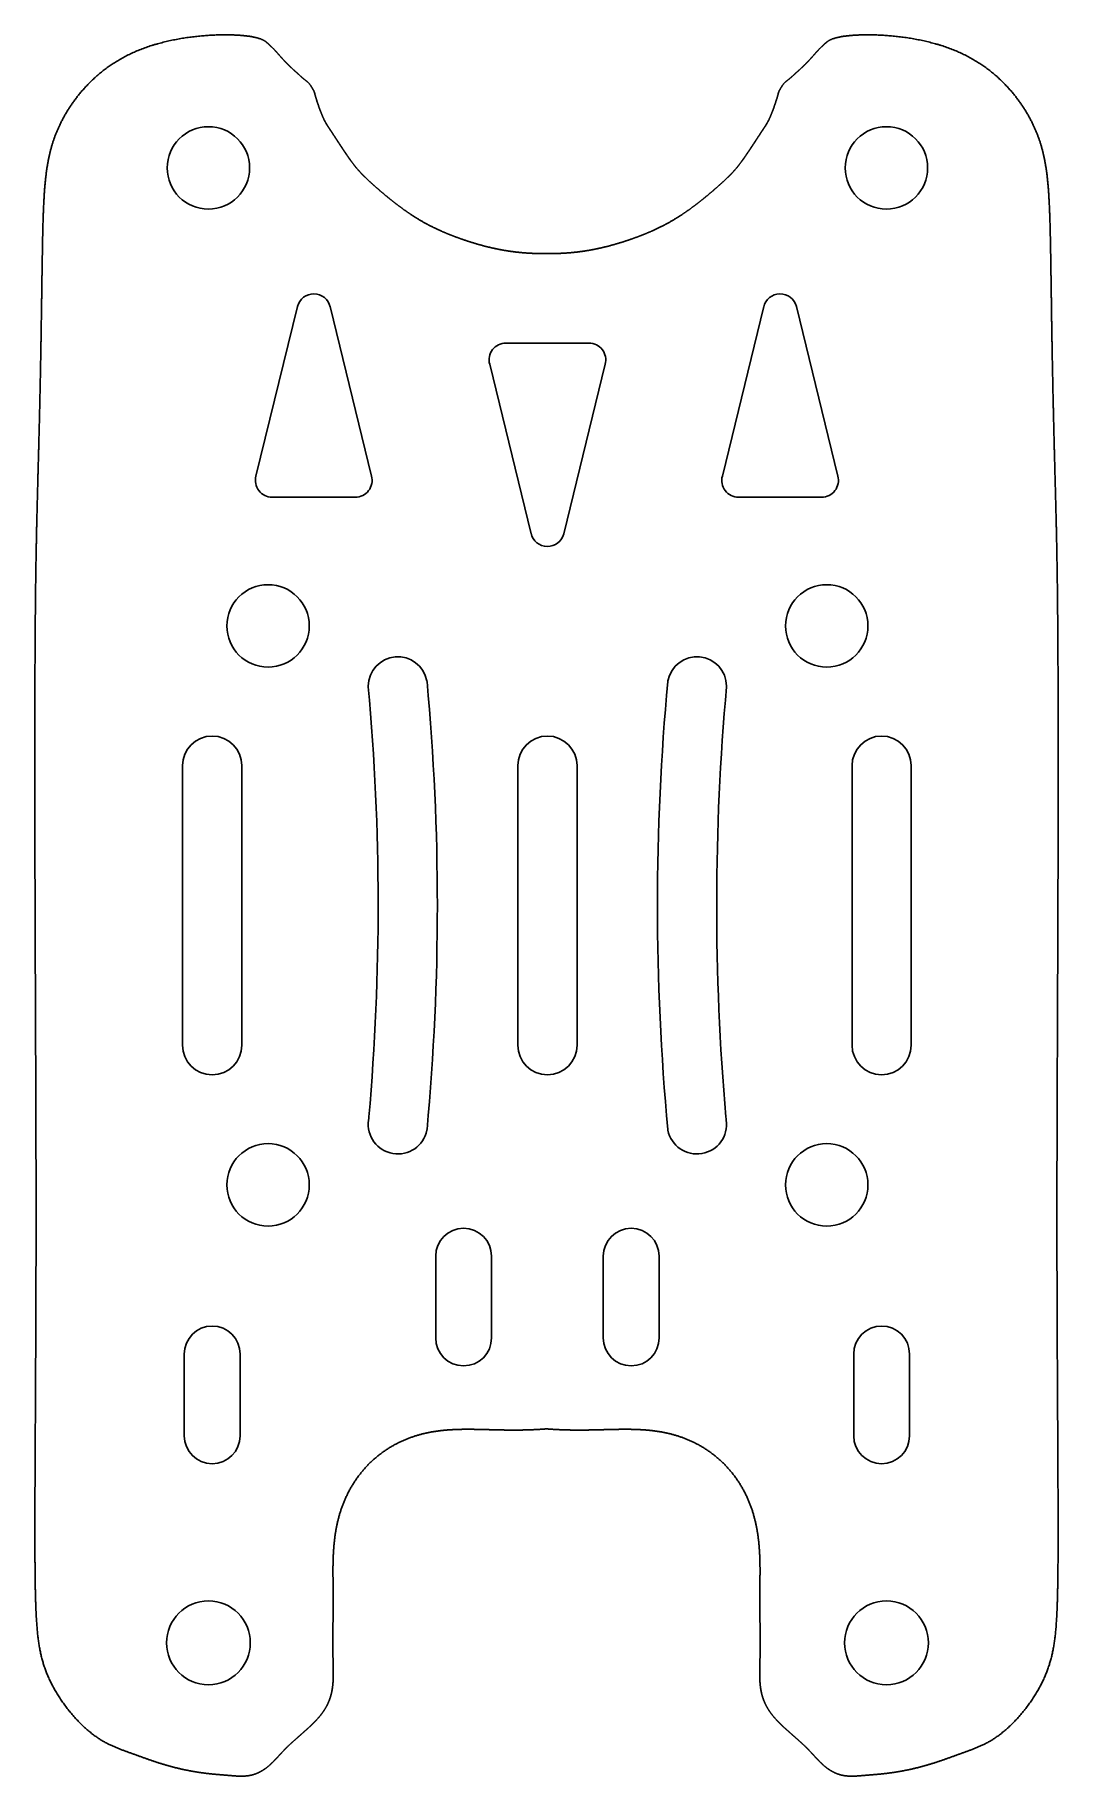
# Model space of a CAD drawing. Header units: millimetres. Extents: x -0.8 to 35.8, y 0.2 to 62.5.
import ezdxf

# ---------------------------------------------------------------- set-up
doc = ezdxf.new("R2010")
doc.units = ezdxf.units.MM
doc.layers.get('0').update_dxf_attribs({"linetype": 'CONTINUOUS'})

msp = doc.modelspace()

# ---------------------------------------------------------------- linework, layer by layer
for p, q in [((7.086, 46.681), (8.571, 52.744)), ((11.22, 46.681), (9.737, 52.744)), ((23.78, 46.681), (25.263, 52.744)), ((27.914, 46.681), (26.429, 52.744)), ((16.032, 51.439), (19.007, 51.439)), ((15.453, 50.682), (16.936, 44.619)), ((19.586, 50.681), (18.102, 44.619)), ((10.641, 45.924), (7.665, 45.924)), ((24.359, 45.924), (27.335, 45.924)), ((4.458, 26.319), (4.458, 36.319)), ((6.578, 36.319), (6.578, 26.319)), ((16.458, 26.319), (16.458, 36.319)), ((18.578, 36.319), (18.578, 26.319)), ((28.422, 36.319), (28.422, 26.319)), ((30.542, 26.319), (30.542, 36.319)), ((13.518, 18.766), (13.518, 16.172)), ((15.518, 15.842), (15.518, 18.766)), ((19.518, 18.766), (19.518, 16.172)), ((21.518, 15.842), (21.518, 18.766)), ((13.518, 16.172), (13.518, 15.842)), ((19.518, 16.172), (19.518, 15.842)), ((4.518, 15.266), (4.518, 12.672)), ((6.518, 12.342), (6.518, 15.266)), ((28.482, 12.342), (28.482, 15.266)), ((30.482, 15.266), (30.482, 12.672)), ((4.518, 12.672), (4.518, 12.342)), ((30.482, 12.672), (30.482, 12.342))]:
    msp.add_line(p, q)
for centre, radius in [((5.383, 57.707), 1.475), ((29.654, 57.707), 1.475), ((7.518, 41.319), 1.475), ((27.518, 41.319), 1.475), ((7.518, 21.319), 1.475), ((27.518, 21.319), 1.475), ((5.383, 4.932), 1.5), ((29.654, 4.932), 1.5)]:
    msp.add_circle(centre, radius)
for centre, radius, start, end in [((9.154, 52.602), 0.6, 12.31449, 166.2712), ((25.846, 52.602), 0.6, 13.7288, 167.68551), ((16.032, 50.839), 0.6, 90, 195.2064), ((19.007, 50.839), 0.6, -15.21732, 89.99454), ((7.665, 46.524), 0.6, 164.78268, 269.99454), ((10.641, 46.524), 0.6, -90, 15.2064), ((24.359, 46.524), 0.6, 164.7936, 270), ((27.335, 46.524), 0.6, -89.99454, 15.21732), ((17.519, 44.761), 0.6, 192.31449, 346.2712), ((12.165, 39.153), 1.06, 11.21353, 179.18128), ((22.872, 39.153), 1.06, 0.81872, 168.78647), ((12.959, 39.31), 0.25, 5.28979, 11.21353), ((-73.353, 31.319), 86.931, -5.28927, 5.28979), ((108.389, 31.319), 86.931, 174.71021, 185.28927), ((22.078, 39.31), 0.25, 168.78647, 174.71021), ((11.375, 39.164), 0.27, 179.18128, 185.16168), ((-75.473, 31.319), 86.931, -4.99681, 5.16168), ((110.509, 31.319), 86.931, 174.83832, 184.99681), ((23.662, 39.164), 0.27, -5.16168, 0.81872), ((5.518, 36.319), 1.06, 0, 180), ((17.518, 36.319), 1.06, 0, 180), ((29.482, 36.319), 1.06, 0, 180), ((5.518, 26.319), 1.06, -180, 0), ((17.518, 26.319), 1.06, -180, 0), ((29.482, 26.319), 1.06, 180, 360), ((8.897, 23.942), 2.24, 352.03508, 355.00319), ((26.14, 23.942), 2.24, 184.99681, 187.96492), ((12.165, 23.485), 1.06, 172.03508, 348.73079), ((12.944, 23.33), 0.265, 348.73079, 354.71073), ((22.092, 23.33), 0.265, 185.28927, 191.26921), ((22.872, 23.485), 1.06, -168.73079, 7.96492), ((14.518, 18.766), 1, 90, 180), ((14.518, 18.766), 1, 0, 90), ((20.518, 18.766), 1, 90, 180), ((20.518, 18.766), 1, 0, 90), ((5.518, 15.266), 1, 90, 180), ((5.518, 15.266), 1, 0, 90), ((29.482, 15.266), 1, 90, 180), ((29.482, 15.266), 1, 0, 90), ((14.518, 15.842), 1, 180, 270), ((14.518, 15.842), 1, -90, 0), ((20.518, 15.842), 1, 180, 270), ((20.518, 15.842), 1, -90, 0), ((5.518, 12.342), 1, 180, 270), ((5.518, 12.342), 1, -90, 0), ((29.482, 12.342), 1, 180, 270), ((29.482, 12.342), 1, 270, 360)]:
    msp.add_arc(centre, radius, start, end)
for points in [[(17.485, 54.645), (17.414, 54.644), (17.273, 54.642), (17.062, 54.644), (16.783, 54.657), (16.439, 54.687), (16.098, 54.733), (15.762, 54.793), (15.43, 54.866), (15.103, 54.951), (14.781, 55.047), (14.464, 55.152), (14.152, 55.266), (13.844, 55.389), (13.538, 55.525), (13.232, 55.677), (12.926, 55.849), (12.62, 56.043), (12.315, 56.257), (12.016, 56.484), (11.733, 56.713), (11.473, 56.934), (11.241, 57.138), (11.039, 57.323), (10.863, 57.498), (10.698, 57.68), (10.534, 57.888), (10.361, 58.13), (10.181, 58.401), (10.003, 58.672), (9.845, 58.913), (9.717, 59.106), (9.621, 59.25), (9.543, 59.385), (9.465, 59.555), (9.377, 59.779), (9.292, 60.019), (9.227, 60.222), (9.193, 60.346), (9.182, 60.402), (9.167, 60.443), (9.12, 60.529), (9.045, 60.656), (8.971, 60.754), (8.906, 60.804), (8.826, 60.862), (8.729, 60.945), (8.632, 61.035), (8.539, 61.12), (8.437, 61.211), (8.317, 61.32), (8.18, 61.453), (8.035, 61.608), (7.895, 61.769), (7.768, 61.913), (7.66, 62.023), (7.575, 62.098), (7.506, 62.163), (7.429, 62.236), (7.3, 62.311), (7.083, 62.38), (6.764, 62.435), (6.349, 62.468), (5.855, 62.475), (5.309, 62.451), (4.739, 62.394), (4.174, 62.303), (3.631, 62.177), (3.123, 62.019), (2.657, 61.83), (2.234, 61.614), (1.853, 61.373), (1.51, 61.113), (1.202, 60.836), (0.925, 60.547), (0.677, 60.25), (0.457, 59.947), (0.265, 59.641), (0.098, 59.333), (-0.043, 59.025), (-0.16, 58.714), (-0.257, 58.399), (-0.334, 58.075), (-0.395, 57.74), (-0.442, 57.387), (-0.478, 57.01), (-0.505, 56.603), (-0.526, 56.161), (-0.541, 55.678), (-0.553, 55.151), (-0.563, 54.58), (-0.573, 53.965), (-0.582, 53.313), (-0.592, 52.63), (-0.603, 51.926), (-0.615, 51.211), (-0.628, 50.496), (-0.642, 49.79), (-0.657, 49.102), (-0.673, 48.438), (-0.689, 47.802), (-0.705, 47.194), (-0.721, 46.609), (-0.736, 46.04), (-0.751, 45.477), (-0.764, 44.909), (-0.777, 44.322), (-0.788, 43.706), (-0.799, 43.048), (-0.807, 42.34), (-0.815, 41.575), (-0.821, 40.75), (-0.826, 39.866), (-0.829, 38.924), (-0.831, 37.931), (-0.832, 36.893), (-0.832, 35.817), (-0.83, 34.714), (-0.828, 33.594), (-0.826, 32.465), (-0.822, 31.338), (-0.818, 30.223), (-0.814, 29.127), (-0.81, 28.057), (-0.806, 27.018), (-0.801, 26.014), (-0.798, 25.043), (-0.794, 24.104), (-0.791, 23.193), (-0.789, 22.305), (-0.788, 21.435), (-0.787, 20.576), (-0.787, 19.721), (-0.788, 18.865), (-0.79, 18.002), (-0.792, 17.129), (-0.796, 16.242), (-0.8, 15.343), (-0.804, 14.432), (-0.809, 13.514), (-0.814, 12.598), (-0.819, 11.693), (-0.824, 10.808), (-0.827, 9.954), (-0.829, 9.143), (-0.828, 8.382), (-0.825, 7.682), (-0.818, 7.047), (-0.806, 6.48), (-0.787, 5.982), (-0.761, 5.548), (-0.726, 5.168), (-0.68, 4.832), (-0.621, 4.526), (-0.546, 4.238), (-0.453, 3.956), (-0.338, 3.675), (-0.198, 3.388), (-0.031, 3.096), (0.163, 2.801), (0.383, 2.508), (0.624, 2.226), (0.879, 1.964), (1.141, 1.733), (1.402, 1.537), (1.66, 1.378), (1.914, 1.252), (2.166, 1.148), (2.421, 1.054), (2.685, 0.959), (2.963, 0.858), (3.26, 0.751), (3.577, 0.643), (3.912, 0.54), (4.262, 0.447), (4.614, 0.37), (4.954, 0.309), (5.267, 0.265), (5.543, 0.235), (5.78, 0.215), (5.986, 0.199), (6.182, 0.182), (6.384, 0.165), (6.603, 0.155), (6.835, 0.172), (7.071, 0.231), (7.299, 0.341), (7.508, 0.491), (7.69, 0.66), (7.844, 0.824), (7.976, 0.971), (8.102, 1.105), (8.237, 1.239), (8.395, 1.385), (8.576, 1.545), (8.773, 1.717), (8.976, 1.898), (9.173, 2.085), (9.353, 2.279), (9.509, 2.481), (9.635, 2.691), (9.729, 2.91), (9.794, 3.132), (9.832, 3.355), (9.85, 3.576), (9.854, 3.803), (9.85, 4.043), (9.844, 4.306), (9.839, 4.597), (9.836, 4.91), (9.837, 5.236), (9.841, 5.564), (9.846, 5.885), (9.849, 6.195), (9.85, 6.499), (9.848, 6.807), (9.844, 7.13), (9.84, 7.477), (9.842, 7.853), (9.859, 8.259), (9.898, 8.689), (9.97, 9.136), (10.084, 9.59), (10.246, 10.039), (10.459, 10.472), (10.723, 10.88), (11.033, 11.253), (11.384, 11.584), (11.768, 11.868), (12.175, 12.101), (12.599, 12.282), (13.03, 12.414), (13.465, 12.501), (13.899, 12.552), (14.329, 12.573), (14.752, 12.576), (15.169, 12.567), (15.577, 12.556), (15.977, 12.546), (16.369, 12.543), (16.751, 12.548), (17.049, 12.559), (17.269, 12.572), (17.413, 12.582), (17.485, 12.588)], [(17.485, 54.645), (17.556, 54.644), (17.698, 54.642), (17.909, 54.644), (18.187, 54.657), (18.532, 54.687), (18.872, 54.733), (19.209, 54.793), (19.54, 54.866), (19.867, 54.951), (20.19, 55.047), (20.507, 55.152), (20.819, 55.266), (21.127, 55.389), (21.433, 55.525), (21.738, 55.677), (22.044, 55.849), (22.351, 56.043), (22.656, 56.257), (22.954, 56.484), (23.237, 56.713), (23.498, 56.934), (23.729, 57.138), (23.931, 57.323), (24.108, 57.498), (24.272, 57.68), (24.436, 57.888), (24.609, 58.13), (24.79, 58.401), (24.967, 58.672), (25.126, 58.913), (25.254, 59.106), (25.35, 59.25), (25.427, 59.385), (25.506, 59.555), (25.593, 59.779), (25.678, 60.019), (25.744, 60.222), (25.777, 60.346), (25.789, 60.402), (25.804, 60.443), (25.85, 60.529), (25.926, 60.656), (26, 60.754), (26.065, 60.804), (26.144, 60.862), (26.242, 60.945), (26.339, 61.035), (26.432, 61.12), (26.533, 61.211), (26.654, 61.32), (26.791, 61.453), (26.935, 61.608), (27.076, 61.769), (27.203, 61.913), (27.31, 62.023), (27.396, 62.098), (27.465, 62.163), (27.542, 62.236), (27.67, 62.311), (27.888, 62.38), (28.206, 62.435), (28.622, 62.468), (29.116, 62.475), (29.662, 62.451), (30.231, 62.394), (30.797, 62.303), (31.34, 62.177), (31.847, 62.019), (32.313, 61.83), (32.736, 61.614), (33.118, 61.373), (33.46, 61.113), (33.769, 60.836), (34.046, 60.547), (34.294, 60.25), (34.513, 59.947), (34.706, 59.641), (34.872, 59.333), (35.013, 59.025), (35.131, 58.714), (35.227, 58.399), (35.304, 58.075), (35.365, 57.74), (35.413, 57.387), (35.449, 57.01), (35.476, 56.603), (35.496, 56.161), (35.512, 55.678), (35.524, 55.151), (35.534, 54.58), (35.543, 53.965), (35.553, 53.313), (35.563, 52.63), (35.573, 51.926), (35.585, 51.211), (35.599, 50.496), (35.613, 49.79), (35.628, 49.102), (35.644, 48.438), (35.66, 47.802), (35.676, 47.194), (35.691, 46.609), (35.707, 46.04), (35.721, 45.477), (35.735, 44.909), (35.748, 44.322), (35.759, 43.706), (35.769, 43.048), (35.778, 42.34), (35.785, 41.575), (35.791, 40.75), (35.796, 39.866), (35.8, 38.924), (35.802, 37.931), (35.802, 36.893), (35.802, 35.817), (35.801, 34.714), (35.799, 33.594), (35.796, 32.465), (35.793, 31.338), (35.789, 30.223), (35.785, 29.127), (35.78, 28.057), (35.776, 27.018), (35.772, 26.014), (35.768, 25.043), (35.765, 24.104), (35.762, 23.193), (35.76, 22.305), (35.758, 21.435), (35.757, 20.576), (35.757, 19.721), (35.758, 18.865), (35.76, 18.002), (35.763, 17.129), (35.766, 16.242), (35.77, 15.343), (35.775, 14.432), (35.78, 13.514), (35.785, 12.598), (35.79, 11.693), (35.794, 10.808), (35.798, 9.954), (35.799, 9.143), (35.799, 8.382), (35.796, 7.682), (35.788, 7.047), (35.776, 6.48), (35.758, 5.982), (35.732, 5.548), (35.697, 5.168), (35.651, 4.832), (35.591, 4.526), (35.516, 4.238), (35.423, 3.956), (35.308, 3.675), (35.168, 3.388), (35.002, 3.096), (34.807, 2.801), (34.587, 2.508), (34.346, 2.226), (34.091, 1.964), (33.83, 1.733), (33.568, 1.537), (33.31, 1.378), (33.056, 1.252), (32.804, 1.148), (32.549, 1.054), (32.285, 0.959), (32.007, 0.858), (31.711, 0.751), (31.394, 0.643), (31.058, 0.54), (30.709, 0.447), (30.357, 0.37), (30.017, 0.309), (29.704, 0.265), (29.427, 0.235), (29.191, 0.215), (28.984, 0.199), (28.789, 0.182), (28.586, 0.165), (28.368, 0.155), (28.136, 0.172), (27.9, 0.231), (27.672, 0.341), (27.463, 0.491), (27.281, 0.66), (27.126, 0.824), (26.994, 0.971), (26.869, 1.105), (26.733, 1.239), (26.576, 1.385), (26.395, 1.545), (26.197, 1.717), (25.994, 1.898), (25.797, 2.085), (25.617, 2.279), (25.462, 2.481), (25.336, 2.691), (25.241, 2.91), (25.177, 3.132), (25.139, 3.355), (25.12, 3.576), (25.116, 3.803), (25.12, 4.043), (25.127, 4.306), (25.132, 4.597), (25.134, 4.91), (25.133, 5.236), (25.129, 5.564), (25.125, 5.885), (25.121, 6.195), (25.12, 6.499), (25.122, 6.807), (25.126, 7.13), (25.13, 7.477), (25.128, 7.853), (25.112, 8.259), (25.073, 8.689), (25, 9.136), (24.887, 9.59), (24.725, 10.039), (24.512, 10.472), (24.248, 10.88), (23.937, 11.253), (23.586, 11.584), (23.203, 11.868), (22.795, 12.101), (22.372, 12.282), (21.94, 12.414), (21.505, 12.501), (21.072, 12.552), (20.642, 12.573), (20.218, 12.576), (19.802, 12.567), (19.393, 12.556), (18.993, 12.546), (18.602, 12.543), (18.22, 12.548), (17.921, 12.559), (17.702, 12.572), (17.557, 12.582), (17.485, 12.588)]]:
    msp.add_open_spline(points, degree=5)

doc.saveas('drawing.dxf')
